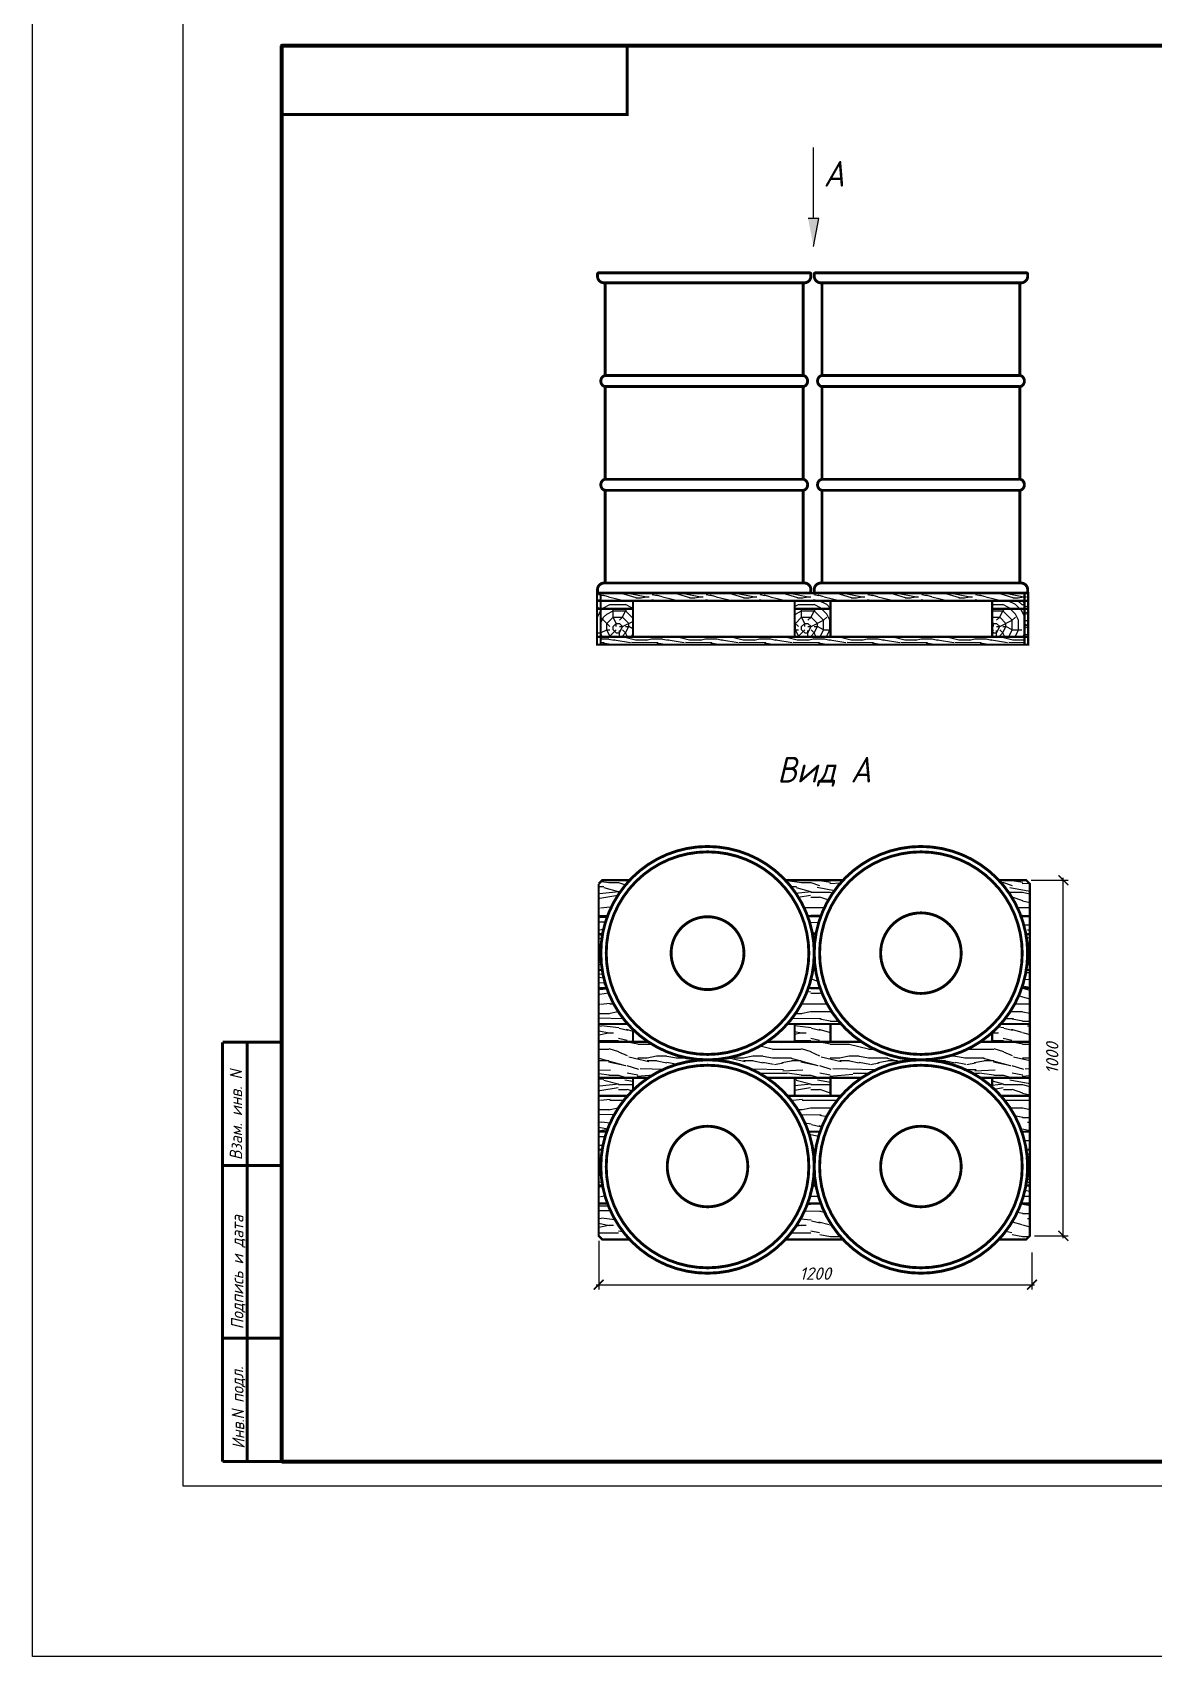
# Model space of a CAD drawing. Header units: millimetres. Extents: x -300689 to 10556, y -104928 to 107291.
# Drawn here: x -20929.1 to -20701.9, y 27597 to 27926.1 of the extents above; entities that cross this region are included whole.
import ezdxf

# ---------------------------------------------------------------- set-up
doc = ezdxf.new("R2010")
doc.units = ezdxf.units.MM
doc.layers.add('линии', color=7, linetype='Continuous')
doc.layers.add('Рамка', color=220, linetype='Continuous')
doc.layers.add('толстая', color=7, linetype='Continuous', lineweight=60)
doc.styles.add('Ариал узк.', font='arial.ttf', dxfattribs={"width": 0.75, "height": 5})
doc.styles.add('стиль2', font='isocpeur.ttf', dxfattribs={"oblique": 15, "height": 2.5})
doc.styles.add('чертежный', font='isocpeui.ttf', dxfattribs={"width": 0.9})
doc.dimstyles.new('1-1', dxfattribs={"dimscale": 0, "dimtxt": 2.7, "dimasz": 2, "dimexe": 1, "dimexo": 1, "dimgap": 1, "dimtad": 1, "dimdec": 0, "dimzin": 0, "dimdsep": 46, "dimtxsty": 'Ариал узк.', "dimblk1": 'ARCHTICK', "dimblk2": 'ARCHTICK', "dimsah": 1, "dimcen": 3, "dimdle": 0.5, "dimclrd": 256, "dimclre": 256, "dimclrt": 256, "dimadec": 0, "dimazin": 0, "dimtfac": 1, "dimtdec": 0, "dimtofl": 0, "dimtmove": 1, "dimatfit": 3, "dimldrblk": 'DOTSMALL', "dimfxl": 0, "dimtolj": 1, "dimtzin": 0, "dimarcsym": 0})
pattern_1 = [(0, (7.753, 8.518), (0, 10.92), [2.184, -8.736]), (8.9726, (7.8624, 2.6208), (65.520000321, 10.919974071), [2.1005057, -207.9498767]), (5.7105, (7.7532, 3.276), (98.280001898, 10.91984174), [2.194898, -107.549726]), (344.5779, (7.7532, 6.552), (120.1199947524, -32.75986174), [3.2850854, -325.223557]), (353.6599, (7.9716, 10.1556), (10.92000345, 2.231e-05), [1.9776994, -96.907094]), (345.0686, (8.2992, 3.9312), (43.679999908, -10.919982194), [1.6952426, -167.8287374]), (348.6901, (4.4772, 10.2648), (10.92000318, 4.05e-06), [4.4545082, -51.2267792]), (5.7105, (7.8624, 1.638), (98.280001898, 10.91984174), [1.097449, -108.647175]), (0, (7.753, 6.224), (0, 10.92), [1.092, -9.828]), (0, (5.569, 7.535), (0, 10.92), [3.276, -7.644]), (11.3099, (7.7532, 9.1728), (43.6799975, 10.919972), [1.1136216, -54.567666]), (2.7263, (6.6612, 5.1324), (218.400003221, 10.9199565136), [2.295799, -227.2840534]), (352.4054, (7.2072, 4.8048), (87.359998449, -10.919931024), [1.652491, -163.5970736]), (0, (6.661, 0.655), (0, 10.92), [2.184, -8.736]), (358.8309, (5.5692, 0.1092), (10.920002001, 8.3867e-06), [5.351914, -529.839492]), (0, (5.569, 8.299), (0, 10.92), [1.092, -9.828]), (0, (6.661, 9.173), (0, 10.92), [1.092, -9.828]), (0, (1.747, 10.156), (0, 10.92), [1.638, -9.282]), (350.5377, (4.6956, 10.7016), (10.92000084, 4.23e-06), [3.321187, -63.102574]), (0, (1.201, 10.702), (0, 10.92), [2.184, -8.736]), (0, (0, 0.874), (0, 10.92), [1.2012, -9.7188]), (0, (5.569, 1.42), (0, 10.92), [1.092, -9.828]), (0, (0, 1.747), (0, 10.92), [2.2932, -8.6268]), (5.4403, (5.5692, 2.4024), (109.1999967366, 10.9199430366), [2.303574, -228.0540662]), (0, (5.678, 3.276), (0, 10.92), [2.0748, -8.8452]), (0, (0, 3.494), (0, 10.92), [1.2012, -9.7188]), (358.8309, (1.3104, 5.2416), (10.920002001, 8.3867e-06), [5.351914, -529.839492]), (0, (2.293, 6.224), (0, 10.92), [1.092, -9.828]), (0, (1.201, 6.552), (0, 10.92), [1.092, -9.828]), (0, (5.569, 6.552), (0, 10.92), [2.184, -8.736]), (0, (3.385, 6.77), (0, 10.92), [1.092, -9.828]), (0, (1.201, 8.081), (0, 10.92), [2.184, -8.736]), (19.6538, (4.1496, 3.4944), (120.120002753, 43.679940756), [1.623378, -160.7140735]), (11.3099, (2.2932, 6.552), (43.6799975, 10.919972), [1.1136216, -54.567666]), (11.3099, (6.6612, 6.006), (43.6799975, 10.919972), [1.1136216, -54.567666]), (5.7105, (3.3852, 10.1556), (98.280001898, 10.91984174), [1.097449, -108.647175]), (349.6952, (0, 10.92), (65.519999749, -10.919942087), [1.2208888, -120.8684022]), (348.6901, (1.2012, 0.8736), (10.92000318, 4.05e-06), [1.1136216, -54.567666]), (90, (2.293, 0.655), (-10.92, 7e-16), [0, -10.92]), (346.6076, (0, 6.7704), (185.640002457, -43.6796673), [2.3573004, -233.3730017]), (11.3099, (6.6612, 8.2992), (43.6799975, 10.919972), [1.1136216, -54.567666]), (10.3048, (6.6612, 1.4196), (54.599997685, 10.919956804), [1.2208888, -120.8684022]), (348.6901, (3.3852, 6.2244), (10.92000318, 4.05e-06), [1.1136216, -54.567666]), (348.6901, (4.4772, 6.7704), (10.92000318, 4.05e-06), [1.1136216, -54.567666]), (341.5651, (0, 5.6784), (10.91999772, 1.276e-05), [1.3812817, -33.150783]), (345.9638, (1.2012, 9.3912), (10.9199957, 1.358e-05), [4.502436, -40.5218705]), (343.3008, (3.3852, 10.1556), (76.439999538, -21.839931554), [3.4202423, -110.5878774]), (0, (3.385, 10.702), (0, 10.92), [1.3104, -9.6096]), (345.9638, (2.2932, 1.7472), (10.9199957, 1.358e-05), [4.502436, -40.5218705]), (345.9638, (1.2012, 2.5116), (10.9199957, 1.358e-05), [4.502436, -40.5218705]), (345.9638, (1.2012, 3.4944), (10.9199957, 1.358e-05), [4.502436, -40.5218705]), (349.6952, (0, 8.2992), (65.519999749, -10.919942087), [1.2208888, -120.8684022]), (345.9638, (3.3852, 8.0808), (10.9199957, 1.358e-05), [2.2512126, -42.773094]), (349.6952, (0, 4.8048), (65.519999749, -10.919942087), [1.2208888, -120.8684022]), (357.6141, (5.6784, 4.0404), (10.9199994095, 1.33924e-05), [2.6230714, -259.6843158]), (349.6952, (4.4772, 6.006), (65.519999749, -10.919942087), [1.2208888, -120.8684022]), (12.5288, (5.6784, 5.7876), (43.680005225, 10.919992397), [1.0067694, -99.670651]), (349.5626, (0, 4.2588), (120.1199965326, -21.8398399513), [4.2194225, -417.7222686]), (351.8699, (4.1496, 3.4944), (10.91999411, -2.64e-06), [1.5443173, -75.6717343]), (4.7636, (1.2012, 4.5864), (120.119999452, 10.91990663), [2.6298854, -128.864321]), (0, (3.822, 4.805), (0, 10.92), [3.3852, -7.5348]), (344.7449, (0, 9.7188), (43.679996857, -10.91998167), [1.2450766, -123.262077]), (350.5377, (2.2932, 0.6552), (10.92000084, 4.23e-06), [3.321187, -63.102574]), (340.0169, (0, 2.9484), (32.759998694, -10.919992622), [1.2781532, -126.53716]), (0, (8.845, 9.391), (0, 10.92), [0.546, -10.374]), (0, (8.845, 4.586), (0, 10.92), [1.092, -9.828]), (11.3099, (8.8452, 0.6552), (43.6799975, 10.919972), [1.1136216, -54.567666]), (0, (8.954, 1.747), (0, 10.92), [1.9656, -8.9544]), (343.3008, (8.8452, 7.5348), (76.439999538, -21.839931554), [1.1400808, -112.868039]), (348.0207, (8.9544, 5.2416), (207.479995755, -43.6919869717), [2.0093564, -366.3730325]), (90, (8.845, 0.655), (-10.92, 7e-16), [0, -10.92]), (0, (9.937, 0.874), (0, 10.92), [0.9828, -9.9372]), (0, (9.937, 2.948), (0, 10.92), [0.9828, -9.9372]), (0, (9.937, 3.494), (0, 10.92), [0.9828, -9.9372]), (336.0376, (9.9372, 7.2072), (76.4400003, -32.759854237), [1.0755, -106.473953]), (348.5163, (9.9372, 8.5176), (54.59999982385, -10.921697739), [1.002871, -712.153533]), (341.5651, (9.9372, 4.5864), (10.91999772, 1.276e-05), [1.0359586, -33.4960954]), (347.4712, (9.9372, 9.9372), (54.6000035, -10.919995665), [1.0067694, -99.670651])]

# ---------------------------------------------------------------- blocks, each defined once
blk = doc.blocks.new('лист')
for p, q in [((0, 0), (0, 297)), ((0, 297), (420, 297)), ((420, 297), (420, 0)), ((420, 0), (0, 0))]:
    blk.add_line(p, q)
at = {"const_width": 0.8}
for points in [[(20, 292), (20, 5)], [(20, 292), (415, 292)], [(415, 5), (415, 292)], [(20, 5), (415, 5)]]:
    blk.add_lwpolyline(points, dxfattribs=at)
blk = doc.blocks.new('Поддон1')
at = {"layer": 'линии', "linetype": 'ByBlock', "ltscale": 0.25, "const_width": 6}
for points in [[(-25421.4, 26316.1), (-24221.4, 26316.1), (-24221.4, 26294.1), (-25421.4, 26294.1), (-25421.4, 26316.1)], [(-25411.4, 26316.1), (-25411.4, 26172.1)], [(-24231.4, 26316.1), (-24231.4, 26172.1)], [(-25421.4, 26272.1), (-25421.4, 26294.1), (-25321.4, 26294.1), (-25321.4, 26272.1), (-25421.4, 26272.1)], [(-25421.4, 26272.1), (-25321.4, 26272.1), (-25321.4, 26194.1), (-25421.4, 26194.1), (-25421.4, 26272.1)], [(-24871.4, 26272.1), (-24871.4, 26294.1), (-24771.4, 26294.1), (-24771.4, 26272.1), (-24871.4, 26272.1)], [(-24871.4, 26272.1), (-24771.4, 26272.1), (-24771.4, 26194.1), (-24871.4, 26194.1), (-24871.4, 26272.1)], [(-24321.4, 26272.1), (-24321.4, 26294.1), (-24221.4, 26294.1), (-24221.4, 26272.1), (-24321.4, 26272.1)], [(-24321.4, 26272.1), (-24221.4, 26272.1), (-24221.4, 26194.1), (-24321.4, 26194.1), (-24321.4, 26272.1)], [(-25421.4, 26194.1), (-24221.4, 26194.1), (-24221.4, 26172.1), (-25421.4, 26172.1), (-25421.4, 26194.1)]]:
    blk.add_lwpolyline(points, dxfattribs=at)
blk = doc.blocks.new('Бочка')
at = {"linetype": 'Continuous'}
for p, q in [((-22630.1, 28624.8), (-22563.2, 28624.8)), ((-22614.8, 28597.1), (-22611.7, 28597.1))]:
    blk.add_line(p, q, dxfattribs=at)
at = {"linetype": 'Continuous', "const_width": 7.97}
for points in [[(-22633.2, 28621.7, -0.414403), (-22630.1, 28624.8, 2.910322)], [(-22039.2, 28621.7), (-22039.2, 28615.5, -0.414025), (-22057.6, 28597.1), (-22614.8, 28597.1, -0.414025), (-22633.2, 28615.5), (-22633.2, 28621.7)], [(-22039.2, 28621.7, 0.414403), (-22042.3, 28624.8, -2.910322)], [(-22039.2, 27736.8), (-22039.2, 27743, 0.414025), (-22057.6, 27761.4), (-22614.8, 27761.4, 0.414025), (-22633.2, 27743), (-22633.2, 27736.8)], [(-22633.2, 27736.8, 0.414403), (-22630.1, 27733.7, -2.910322)], [(-22039.2, 27736.8, -0.414403), (-22042.3, 27733.7, 2.910322)]]:
    blk.add_lwpolyline(points, format="xyb", dxfattribs=at)
for points in [[(-22630.1, 28624.8), (-22042.3, 28624.8)], [(-22611.7, 28597.1), (-22611.7, 28339)], [(-22060.7, 28597.1), (-22060.7, 28339)], [(-22611.7, 28308.4), (-22611.7, 28050.2)], [(-22060.7, 28308.4), (-22060.7, 28050.2)], [(-22611.7, 28019.5), (-22611.7, 27761.4)], [(-22060.7, 28019.5), (-22060.7, 27761.4)], [(-22630.1, 27733.7), (-22042.3, 27733.7)]]:
    blk.add_lwpolyline(points, dxfattribs=at)
for points in [[(-22061.9, 28339), (-22610.5, 28339, 0.199964), (-22619.2, 28335.4, 0.411847), (-22619.2, 28311.9, 0.199964), (-22610.5, 28308.3), (-22061.9, 28308.3, 0.199964), (-22053.2, 28311.9, 0.411847), (-22053.2, 28335.4, 0.199964), (-22061.9, 28339)], [(-22061.9, 28050.2), (-22610.5, 28050.2, 0.199964), (-22619.2, 28046.6, 0.411847), (-22619.2, 28023.1, 0.199964), (-22610.5, 28019.5), (-22061.9, 28019.5, 0.199964), (-22053.2, 28023.1, 0.411847), (-22053.2, 28046.6, 0.199964), (-22061.9, 28050.2)]]:
    blk.add_lwpolyline(points, format="xyb", close=True, dxfattribs=at)
blk = doc.blocks.new('_ARCHTICK')
at = {"color": 0, "linetype": 'ByBlock', "ltscale": 10, "const_width": 0.15}
blk.add_lwpolyline([(-0.5, -0.5), (0.5, 0.5)], dxfattribs=at)
blk = doc.blocks.new('*D135')
at = {"layer": 'Defpoints', "color": 0, "linetype": 'ByBlock', "ltscale": 0.25}
for p in [(-20814.33, 27682.22), (-20726.52, 27679.86), (-20726.52, 27672.32)]:
    blk.add_point(p, dxfattribs=at)
at = {"layer": 'линии', "linetype": 'ByBlock', "lineweight": -2, "ltscale": 0.25}
for p, q in [((-20814.33, 27681.22), (-20814.33, 27671.32)), ((-20726.52, 27678.86), (-20726.52, 27671.32)), ((-20814.83, 27672.32), (-20726.02, 27672.32))]:
    blk.add_line(p, q, dxfattribs=at)
at = {"layer": 'линии', "linetype": 'ByBlock', "lineweight": -2, "ltscale": 0.25, "xscale": 2, "yscale": 2, "zscale": 2, "rotation": 180}
blk.add_blockref('_ARCHTICK', (-20814.33, 27672.32), dxfattribs=at)
at = {"layer": 'линии', "linetype": 'ByBlock', "lineweight": -2, "ltscale": 0.25, "xscale": 2, "yscale": 2, "zscale": 2}
blk.add_blockref('_ARCHTICK', (-20726.52, 27672.32), dxfattribs=at)
at = {"layer": 'линии', "linetype": 'ByBlock', "ltscale": 0.25, "insert": (-20770.43, 27674.57), "char_height": 2.5, "attachment_point": 5, "style": 'стиль2'}
blk.add_mtext('\\A1;1200', dxfattribs=at)
blk = doc.blocks.new('_DotSmall')
at = {"color": 0, "linetype": 'ByBlock', "const_width": 0.5}
blk.add_lwpolyline([(-0.0625, 0, 1), (0.0625, 0, 1)], format="xyb", close=True, dxfattribs=at)
blk = doc.blocks.new('*D136')
at = {"layer": 'Defpoints', "color": 0, "linetype": 'ByBlock', "ltscale": 0.25}
for p in [(-20727.7, 27754.29), (-20720.17, 27754.29), (-20727.04, 27682.22)]:
    blk.add_point(p, dxfattribs=at)
at = {"layer": 'линии', "linetype": 'ByBlock', "lineweight": -2, "ltscale": 0.25}
for p, q in [((-20726.7, 27754.29), (-20719.17, 27754.29)), ((-20720.17, 27681.72), (-20720.17, 27754.79)), ((-20726.04, 27682.22), (-20719.17, 27682.22))]:
    blk.add_line(p, q, dxfattribs=at)
at = {"layer": 'линии', "linetype": 'ByBlock', "lineweight": -2, "ltscale": 0.25, "xscale": 2, "yscale": 2, "zscale": 2}
for p, rotation in [((-20720.17, 27754.29), 90), ((-20720.17, 27682.22), 270)]:
    blk.add_blockref('_ARCHTICK', p, dxfattribs=dict(at, rotation=rotation))
at = {"layer": 'линии', "linetype": 'ByBlock', "ltscale": 0.25, "insert": (-20722.42, 27718.25), "char_height": 2.5, "attachment_point": 5, "rotation": 90, "style": 'стиль2'}
blk.add_mtext('\\A1;1000', dxfattribs=at)

msp = doc.modelspace()

# ---------------------------------------------------------------- hatches: boundary and pattern name
at = {"layer": 'линии', "linetype": 'ByBlock', "ltscale": 0.25}
msp.add_hatch(color=256, dxfattribs=at).paths.add_polyline_path([(-20771.8922, 27888.4001), (-20769.7048, 27888.4001), (-20770.7985, 27882.6984)])
h = msp.add_hatch(dxfattribs=at)
h.set_pattern_fill('WOOD_01', color=256, scale=10.92, style=0, pattern_type=2)
h.set_pattern_definition(pattern_1)
h.paths.add_polyline_path([(-20813.9343, 27810.9149), (-20814.6623, 27810.9149), (-20814.6623, 27809.3133), (-20813.9343, 27809.3133)])
h.paths.add_polyline_path([(-20813.9343, 27812.5165), (-20814.3424, 27812.5165), (-20814.6623, 27812.5165), (-20814.6623, 27810.9149), (-20813.9343, 27810.9149)])
h.paths.add_polyline_path([(-20727.3023, 27812.5165), (-20728.0303, 27812.5165), (-20728.0303, 27810.9149), (-20727.3023, 27810.9149)])
h.paths.add_polyline_path([(-20727.3023, 27810.9149), (-20728.0303, 27810.9149), (-20728.0303, 27809.3133), (-20727.3023, 27809.3133)])
h.paths.add_polyline_path([(-20727.3023, 27809.3133), (-20728.0303, 27809.3133), (-20728.0303, 27803.6349), (-20727.3023, 27803.6349)])
h.paths.add_polyline_path([(-20728.0303, 27810.9149), (-20728.0303, 27812.5165), (-20813.9343, 27812.5165), (-20813.9343, 27810.9149)])
h = msp.add_hatch(dxfattribs=at)
h.set_pattern_fill('TRONCO', color=256, scale=12.74, style=0, pattern_type=2)
h.set_pattern_definition([(0, (4.459, 0), (12.74, 12.74), [3.822, -8.918]), (0, (4.459, 0.637), (12.74, 12.74), [3.822, -8.918]), (0, (5.096, 1.911), (12.74, 12.74), [2.548, -10.192]), (0, (5.733, 3.185), (12.74, 12.74), [1.911, -10.829]), (0, (5.733, 4.459), (12.74, 12.74), [1.274, -11.466]), (0, (2.548, 5.733), (12.74, 12.74), [0.637, -3.185, 0.637, -8.281]), (0, (4.459, 6.37), (12.74, 12.74), [0.637, -5.096, 1.911, -5.096]), (0, (7.007, 7.007), (12.74, 12.74), [0.637, -0.637, 0.637, -10.829]), (0, (6.37, 7.644), (12.74, 12.74), [0.637, -12.103]), (0, (5.733, 8.918), (12.74, 12.74), [1.911, -10.829]), (0, (5.733, 10.192), (12.74, 12.74), [2.548, -10.192]), (0, (5.096, 11.466), (12.74, 12.74), [3.185, -3.822, 0.637, -5.096]), (90, (0, 3.822), (-12.74, 12.74), [0.637, -1.274, 3.185, -7.644]), (90, (0.637, 5.096), (-12.74, 12.74), [0.637, -0.637, 1.911, -9.555]), (90, (1.274, 10.192), (-12.74, 12.74), [1.274, -11.466]), (90, (1.911, 5.096), (-12.74, 12.74), [2.548, -3.822, 0.637, -5.733]), (90, (2.548, 12.103), (-12.74, 12.74), [0.637, -12.103]), (90, (3.185, 5.733), (-12.74, 12.74), [1.911, -10.829]), (90, (4.459, 6.37), (-12.74, 12.74), [1.274, -11.466]), (90, (5.733, 6.37), (-12.74, 12.74), [0.637, -1.911, 1.911, -8.281]), (90, (6.37, 7.007), (-12.74, 12.74), [0.637, -12.103]), (90, (7.007, 4.459), (-12.74, 12.74), [1.7836, -10.9564]), (90, (7.644, 1.911), (-12.74, 12.74), [1.274, -11.466]), (90, (8.918, 7.007), (-12.74, 12.74), [0.637, -12.103]), (90, (10.192, 6.37), (-12.74, 12.74), [1.911, -10.829]), (90, (11.466, 6.37), (-12.74, 12.74), [1.911, -10.829]), (45, (9.555, 1.274), (1e-15, 12.74), [0.9008454, -0.9008454, 0.9008454, -15.3145446]), (45, (7.007, 4.459), (1e-15, 12.74), [1.801691, -16.21539]), (45, (1.911, 10.829), (1e-15, 12.74), [1.801691, -16.21539]), (45, (4.459, 7.644), (1e-15, 12.74), [1.801691, -16.21539]), (45, (5.096, 5.096), (1e-15, 12.74), [1.801691, -16.21539]), (45, (8.918, 2.548), (1e-15, 12.74), [1.801691, -16.21539]), (45, (7.644, 3.185), (1e-15, 12.74), [2.7025617, -15.314519]), (45, (3.822, 8.918), (1e-15, 12.74), [0.9008454, -17.1162354]), (45, (3.185, 10.192), (1e-15, 12.74), [0.9008454, -17.1162354]), (45, (8.281, 10.192), (1e-15, 12.74), [0.9008454, -17.1162354]), (45, (3.185, 3.822), (1e-15, 12.74), [0.9008454, -17.1162354]), (45, (10.192, 8.281), (1e-15, 12.74), [0.9008454, -17.1162354]), (45, (5.733, 7.007), (1e-15, 12.74), [0.9008454, -17.1162354]), (45, (7.007, 8.281), (1e-15, 12.74), [0.9008454, -17.1162354]), (135, (6.37, 5.733), (-12.74, 1e-15), [0.9008454, -0.9008454, 2.7025617, -13.5128283]), (135, (8.281, 5.733), (-12.74, 1e-15), [0.9008454, -17.1162354]), (135, (8.281, 1.274), (-12.74, 1e-15), [0.9008454, -17.1162354]), (135, (5.733, 4.459), (-12.74, 1e-15), [0.9008454, -17.1162354]), (135, (7.644, 7.007), (-12.74, 1e-15), [0.9008454, -17.1162354]), (135, (4.459, 3.822), (-12.74, 1e-15), [0.9008454, -17.1162354]), (135, (9.555, 3.822), (-12.74, 1e-15), [0.9008454, -17.1162354]), (135, (0.637, 0), (-12.74, 1e-15), [0.9008454, -17.1162354]), (135, (1.274, 0.637), (-12.74, 1e-15), [1.801691, -16.21539]), (135, (1.911, 1.274), (-12.74, 1e-15), [1.801691, -16.21539]), (135, (3.185, 1.274), (-12.74, 1e-15), [1.801691, -16.21539]), (135, (3.822, 2.548), (-12.74, 1e-15), [1.801691, -16.21539]), (135, (8.918, 7.644), (-12.74, 1e-15), [1.801691, -16.21539]), (135, (11.466, 1.274), (-12.74, 1e-15), [1.801691, -16.21539]), (135, (12.103, 11.466), (-12.74, 1e-15), [1.801691, -16.21539]), (135, (12.103, 10.192), (-12.74, 1e-15), [1.801691, -16.21539]), (135, (10.829, 9.555), (-12.74, 1e-15), [1.801691, -16.21539]), (135, (1.911, 9.555), (-12.74, 1e-15), [2.7025617, -15.314519]), (135, (10.192, 8.281), (-12.74, 1e-15), [2.7025617, -15.314519]), (26.565051, (3.185, 12.103), (12.74, 5e-09), [1.424332, -27.063174]), (26.565051, (3.185, 5.733), (12.74, 5e-09), [1.424332, -27.063174]), (26.565051, (4.459, 9.555), (12.74, 5e-09), [1.424332, -27.063174]), (26.565051, (8.281, 0.637), (12.74, 5e-09), [1.424332, -27.063174]), (26.565051, (7.644, 1.911), (12.74, 5e-09), [1.424332, -27.063174]), (26.565051, (3.822, 4.459), (12.74, 5e-09), [1.424332, -27.063174]), (26.565051, (3.822, 10.829), (12.74, 5e-09), [1.424332, -27.063174]), (26.565051, (7.644, 7.007), (12.74, 5e-09), [2.848664, -25.638842]), (63.434949, (7.644, 8.918), (6e-10, 12.74), [1.424332, -27.063174]), (63.434949, (9.555, 5.096), (6e-10, 12.74), [1.424332, -27.063174]), (63.434949, (3.185, 7.644), (6e-10, 12.74), [1.424332, -27.063174]), (63.434949, (0.637, 8.281), (6e-10, 12.74), [1.424332, -27.063174]), (63.434949, (8.281, 5.733), (6e-10, 12.74), [1.424332, -27.063174]), (63.434949, (7.007, 5.733), (6e-10, 12.74), [1.424332, -27.063174]), (63.434949, (1.911, 7.644), (6e-10, 12.74), [2.848664, -25.638842]), (63.434949, (11.466, 3.185), (6e-10, 12.74), [2.848664, -25.638842]), (63.434949, (10.192, 3.822), (6e-10, 12.74), [2.848664, -25.638842]), (116.565051, (0, 1.911), (-5e-09, 12.74), [1.424332, -27.063174]), (116.565051, (0, 8.918), (-5e-09, 12.74), [1.424332, -27.063174]), (116.565051, (2.548, 0), (-5e-09, 12.74), [1.424332, -27.063174]), (116.565051, (1.274, 11.466), (-5e-09, 12.74), [1.424332, -27.063174]), (116.565051, (2.548, 3.822), (-5e-09, 12.74), [1.424332, -27.063174]), (116.565051, (5.096, 5.096), (-5e-09, 12.74), [1.424332, -27.063174]), (116.565051, (6.37, 7.644), (-5e-09, 12.74), [1.424332, -27.063174]), (116.565051, (0.637, 2.548), (4.1e-06, 12.74000205), [1.424332, -27.063174]), (116.565051, (3.822, 4.459), (-5e-09, 12.74), [1.424332, -27.063174]), (116.565051, (7.644, 3.185), (-5e-09, 12.74), [1.424332, -27.063174]), (116.565051, (8.918, 4.459), (-5e-09, 12.74), [1.424332, -27.063174]), (116.565051, (11.466, 8.281), (-5e-09, 12.74), [1.424332, -27.063174]), (116.565051, (1.911, 12.103), (-5e-09, 12.74), [1.424332, -27.063174]), (116.565051, (0, 11.466), (-5e-09, 12.74), [2.848664, -25.638842]), (116.565051, (1.911, 2.548), (-5e-09, 12.74), [2.848664, -25.638842]), (153.434949, (0, 0.637), (-12.74, 6e-10), [1.424332, -27.063174]), (153.434949, (10.829, 0), (-12.74, 6e-10), [1.424332, -27.063174]), (153.434949, (10.192, 6.37), (-12.74, 6e-10), [1.424332, -27.063174]), (153.434949, (5.096, 1.911), (-12.74, 6e-10), [1.424332, -27.063174]), (153.434949, (4.459, 0.637), (-12.74, 6e-10), [1.424332, -27.063174]), (153.434949, (5.733, 3.185), (-12.74, 6e-10), [1.424332, -27.063174]), (153.434949, (9.555, 10.829), (-12.74, 6e-10), [1.424332, -27.063174]), (153.434949, (10.829, 11.466), (-12.74, 6e-10), [2.848664, -25.638842])])
h.paths.add_polyline_path([(-20767.3423, 27809.3133), (-20774.6223, 27809.3133), (-20774.6223, 27803.6349), (-20767.3423, 27803.6349)])
h.paths.add_polyline_path([(-20767.3423, 27810.9149), (-20774.6223, 27810.9149), (-20774.6223, 27809.3133), (-20767.3423, 27809.3133)])
h.paths.add_polyline_path([(-20728.0303, 27810.9149), (-20734.5823, 27810.9149), (-20734.5823, 27809.3133), (-20728.0303, 27809.3133)])
h.paths.add_polyline_path([(-20813.9343, 27809.3133), (-20813.9343, 27803.6349), (-20807.3823, 27803.6349), (-20807.3823, 27809.3133)])
h.paths.add_polyline_path([(-20814.6623, 27803.6349), (-20813.9343, 27803.6349), (-20813.9343, 27809.3133), (-20814.6623, 27809.3133)])
h.paths.add_polyline_path([(-20807.3823, 27809.3133), (-20807.3823, 27810.9149), (-20813.9343, 27810.9149), (-20813.9343, 27809.3133)])
h.paths.add_polyline_path([(-20728.0303, 27809.3133), (-20734.5823, 27809.3133), (-20734.5823, 27803.6349), (-20728.0303, 27803.6349)])
h = msp.add_hatch(dxfattribs=at)
h.set_pattern_fill('WOOD_01', color=256, scale=10.92, style=0, pattern_type=2)
h.set_pattern_definition(pattern_1)
h.paths.add_polyline_path([(-20728.0303, 27802.0333), (-20728.0303, 27803.6349), (-20813.9343, 27803.6349), (-20813.9343, 27802.0333)])
h = msp.add_hatch(dxfattribs=at)
h.set_pattern_fill('WOOD_01', color=256, scale=19.5, style=0, pattern_type=2)
h.set_pattern_definition([(0, (6251.729, -8275.213), (0, 19.5), [3.9, -15.6]), (8.9726, (6251.9235, -8285.743), (117.000000573, 19.4999537), [3.750903, -371.3390655]), (5.7105, (6251.7285, -8284.573), (175.50000339, 19.49971739), [3.919461, -192.053082]), (344.5779, (6251.7285, -8278.72296), (214.499990629, -58.499753107), [5.866224, -580.7563515]), (353.6599, (6252.1185, -8272.288), (19.50000616, 3.984e-05), [3.531606, -173.048382]), (345.0686, (6252.7035, -8283.403), (77.999999836, -19.499968203), [3.027219, -299.694174]), (348.6901, (6245.8785, -8272.093), (19.5000057, 7.23e-06), [7.954479, -91.4763915]), (5.7105, (6251.9235, -8287.498), (175.50000339, 19.49971739), [1.9597305, -194.0128125]), (0, (6251.729, -8279.308), (0, 19.5), [1.95, -17.55]), (0, (6247.829, -8276.968), (0, 19.5), [5.85, -13.65]), (11.3099, (6251.7285, -8274.043), (77.99999555, 19.49995), [1.98861, -97.4422605]), (2.7263, (6249.7785, -8281.258), (390.000005752, 19.499922346), [4.099641, -405.864381]), (352.4054, (6250.7535, -8281.843), (155.99999723, -19.49987683), [2.9508765, -292.1376315]), (0, (6249.779, -8289.253), (0, 19.5), [3.9, -15.6]), (358.8309, (6247.82853, -8290.22796), (19.500003573, 1.49763e-05), [9.556989, -946.14195]), (0, (6247.829, -8275.603), (0, 19.5), [1.95, -17.55]), (0, (6249.779, -8274.043), (0, 19.5), [1.95, -17.55]), (0, (6241.004, -8272.288), (0, 19.5), [2.925, -16.575]), (350.5377, (6246.2685, -8271.313), (19.5000015, 7.56e-06), [5.930691, -112.683168]), (0, (6240.029, -8271.313), (0, 19.5), [3.9, -15.6]), (0, (6237.884, -8288.863), (0, 19.5), [2.145, -17.355]), (0, (6247.829, -8287.888), (0, 19.5), [1.95, -17.55]), (0, (6237.884, -8287.303), (0, 19.5), [4.095, -15.405]), (5.4403, (6247.8285, -8286.133), (194.999994172, 19.49989828), [4.113525, -407.239404]), (0, (6248.024, -8284.573), (0, 19.5), [3.705, -15.795]), (0, (6237.884, -8284.183), (0, 19.5), [2.145, -17.355]), (358.8309, (6240.22353, -8281.06296), (19.500003573, 1.49763e-05), [9.556989, -946.14195]), (0, (6241.979, -8279.308), (0, 19.5), [1.95, -17.55]), (0, (6240.029, -8278.723), (0, 19.5), [1.95, -17.55]), (0, (6247.829, -8278.723), (0, 19.5), [3.9, -15.6]), (0, (6243.929, -8278.333), (0, 19.5), [1.95, -17.55]), (0, (6240.029, -8275.993), (0, 19.5), [3.9, -15.6]), (19.6538, (6245.2935, -8284.183), (214.500004916, 77.999894207), [2.8988895, -286.989417]), (11.3099, (6241.9785, -8278.723), (77.99999555, 19.49995), [1.98861, -97.4422605]), (11.3099, (6249.7785, -8279.698), (77.99999555, 19.49995), [1.98861, -97.4422605]), (5.7105, (6243.9285, -8272.288), (175.50000339, 19.49971739), [1.9597305, -194.0128125]), (349.6952, (6237.8835, -8270.923), (116.99999955, -19.499896585), [2.1801585, -215.8364325]), (348.6901, (6240.0285, -8288.863), (19.5000057, 7.23e-06), [1.98861, -97.4422605]), (90, (6241.979, -8289.253), (-19.5, 1e-15), [0, -19.5]), (346.6076, (6237.8835, -8278.333), (331.500004387, -77.999405893), [4.209465, -416.737503]), (11.3099, (6249.7785, -8275.603), (77.99999555, 19.49995), [1.98861, -97.4422605]), (10.3048, (6249.7785, -8287.888), (97.499995867, 19.499922865), [2.1801585, -215.8364325]), (348.6901, (6243.9285, -8279.308), (19.5000057, 7.23e-06), [1.98861, -97.4422605]), (348.6901, (6245.8785, -8278.333), (19.5000057, 7.23e-06), [1.98861, -97.4422605]), (341.5651, (6237.8835, -8280.283), (19.4999959, 2.28e-05), [2.4665745, -59.197827]), (345.9638, (6240.0285, -8273.653), (19.4999923, 2.425e-05), [8.0400645, -72.360483]), (343.3008, (6243.9285, -8272.288), (136.499999175, -38.999877775), [6.1075755, -197.4783525]), (0, (6243.929, -8271.313), (0, 19.5), [2.34, -17.16]), (345.9638, (6241.9785, -8287.303), (19.4999923, 2.425e-05), [8.0400645, -72.360483]), (345.9638, (6240.0285, -8285.938), (19.4999923, 2.425e-05), [8.0400645, -72.360483]), (345.9638, (6240.0285, -8284.183), (19.4999923, 2.425e-05), [8.0400645, -72.360483]), (349.6952, (6237.8835, -8275.603), (116.99999955, -19.499896585), [2.1801585, -215.8364325]), (345.9638, (6243.9285, -8275.993), (19.4999923, 2.425e-05), [4.0200225, -76.380525]), (349.6952, (6237.8835, -8281.843), (116.99999955, -19.499896585), [2.1801585, -215.8364325]), (357.6141, (6248.0235, -8283.20796), (19.499998946, 2.3915e-05), [4.684056, -463.7219925]), (349.6952, (6245.8785, -8279.698), (116.99999955, -19.499896585), [2.1801585, -215.8364325]), (12.5288, (6248.0235, -8280.088), (78.00000933, 19.49998642), [1.7978025, -177.9833055]), (349.5626, (6237.88353, -8282.81796), (214.499993808, -38.9997141987), [7.534683, -745.9326225]), (351.8699, (6245.2935, -8284.183), (19.49998949, -4.71e-06), [2.7577095, -135.128097]), (4.7636, (6240.0285, -8282.233), (214.49999902, 19.49983327), [4.696224, -230.114859]), (0, (6244.709, -8281.843), (0, 19.5), [6.045, -13.455]), (344.7449, (6237.8835, -8273.068), (77.999994387, -19.49996727), [2.223351, -220.110852]), (350.5377, (6241.9785, -8289.253), (19.5000015, 7.56e-06), [5.930691, -112.683168]), (340.0169, (6237.8835, -8285.158), (58.49999767, -19.499986826), [2.2824165, -225.959214]), (0, (6253.679, -8273.653), (0, 19.5), [0.975, -18.525]), (0, (6253.679, -8282.233), (0, 19.5), [1.95, -17.55]), (11.3099, (6253.6785, -8289.253), (77.99999555, 19.49995), [1.98861, -97.4422605]), (0, (6253.874, -8287.303), (0, 19.5), [3.51, -15.99]), (343.3008, (6253.6785, -8276.968), (136.499999175, -38.999877775), [2.0358585, -201.5500695]), (348.0207, (6253.87353, -8281.06296), (370.4999924195, -78.0214053066), [3.5881365, -654.237558]), (90, (6253.679, -8289.253), (-19.5, 1e-15), [0, -19.5]), (0, (6255.629, -8288.863), (0, 19.5), [1.755, -17.745]), (0, (6255.629, -8285.158), (0, 19.5), [1.755, -17.745]), (0, (6255.629, -8284.183), (0, 19.5), [1.755, -17.745]), (336.0376, (6255.6285, -8277.553), (136.500000535, -58.49973971), [1.9205355, -190.132059]), (348.5163, (6255.62853, -8275.21296), (97.4999996854, -19.5030316768), [1.790841, -1271.7027375]), (341.5651, (6255.6285, -8282.233), (19.4999959, 2.28e-05), [1.849926, -59.814456]), (347.4712, (6255.6285, -8272.678), (97.50000625, -19.49999226), [1.7978025, -177.9833055])])
h.paths.add_polyline_path([(-20726.9701, 27753.5617), (-20727.6981, 27754.2897), (-20733.2459, 27754.2897, -0.09992825), (-20728.7488, 27747.0097), (-20726.9701, 27747.0097)], flags=16)
h.paths.add_polyline_path([(-20764.8112, 27754.2897), (-20776.4891, 27754.2897, -0.09992825), (-20771.992, 27747.0097), (-20769.3083, 27747.0097, -0.09992825)])
h.paths.add_polyline_path([(-20808.0544, 27754.2897), (-20813.6021, 27754.2897), (-20814.3301, 27753.5617), (-20814.3301, 27747.0097), (-20812.5515, 27747.0097, -0.09992825)])
h.paths.add_polyline_path([(-20726.9701, 27753.5617), (-20727.6981, 27754.2897), (-20733.2459, 27754.2897, -0.09992825), (-20728.7488, 27747.0097), (-20726.9701, 27747.0097)], flags=17)
h.paths.add_polyline_path([(-20813.5463, 27743.3697), (-20814.3301, 27743.3697), (-20814.3301, 27736.0897), (-20813.6209, 27736.0897, -0.03975022), (-20813.8933, 27739.5113, -0.04488314)])
h.paths.add_polyline_path([(-20726.9701, 27743.3697), (-20727.754, 27743.3697, -0.04488314), (-20727.4069, 27739.5113, -0.03975022), (-20727.6794, 27736.0897), (-20726.9701, 27736.0897)])
h.paths.add_polyline_path([(-20726.9701, 27732.4497), (-20728.5926, 27732.4497, -0.09844521), (-20732.8479, 27725.1697), (-20726.9701, 27725.1697)])
h.paths.add_polyline_path([(-20769.4645, 27732.4497), (-20771.8358, 27732.4497, -0.09844521), (-20776.0911, 27725.1697), (-20765.2092, 27725.1697, -0.09844521)])
h.paths.add_polyline_path([(-20812.7077, 27732.4497), (-20814.3301, 27732.4497), (-20814.3301, 27725.1697), (-20808.4524, 27725.1697, -0.09844521)])
h.paths.add_polyline_path([(-20767.3423, 27725.1697), (-20774.6223, 27725.1697), (-20774.6223, 27721.5297), (-20767.3423, 27721.5297)])
h.paths.add_polyline_path([(-20807.3823, 27724.0463, -0.01794507), (-20808.4524, 27725.1697), (-20814.3301, 27725.1697), (-20814.3301, 27721.5297), (-20807.3823, 27721.5297)])
h.paths.add_polyline_path([(-20807.3823, 27714.2497), (-20814.3301, 27714.2497), (-20814.3301, 27710.6097), (-20808.4524, 27710.6097, -0.01794507), (-20807.3823, 27711.7331)])
h.paths.add_polyline_path([(-20804.2782, 27721.5297), (-20814.3301, 27721.5297), (-20814.3301, 27714.2497), (-20804.2782, 27714.2497, -0.14825309), (-20792.2717, 27717.8897, -0.14825309)])
h.paths.add_polyline_path([(-20767.3423, 27714.2497), (-20774.6223, 27714.2497), (-20774.6223, 27710.6097), (-20767.3423, 27710.6097)])
h.paths.add_polyline_path([(-20749.0285, 27717.8897, -0.14825309), (-20761.035, 27721.5297), (-20780.2653, 27721.5297, -0.14825309), (-20792.2717, 27717.8897, -0.14825309), (-20780.2653, 27714.2497), (-20761.035, 27714.2497, -0.14825309)])
h.paths.add_polyline_path([(-20726.9701, 27721.5297), (-20737.0221, 27721.5297, -0.14825309), (-20749.0285, 27717.8897, -0.14825309), (-20737.0221, 27714.2497), (-20726.9701, 27714.2497)])
h.paths.add_polyline_path([(-20769.3083, 27688.7697), (-20771.992, 27688.7697, -0.09992825), (-20776.4891, 27681.4897), (-20764.8112, 27681.4897, -0.09992825)])
h.paths.add_polyline_path([(-20770.3031, 27692.4097), (-20770.9972, 27692.4097, -0.04371444), (-20771.992, 27688.7697), (-20769.3083, 27688.7697, -0.04371444)])
h.paths.add_polyline_path([(-20769.4645, 27703.3297), (-20771.8358, 27703.3297, -0.04347389), (-20770.9226, 27699.6897), (-20770.3777, 27699.6897, -0.04347389)])
h.paths.add_polyline_path([(-20765.2092, 27710.6097), (-20776.0911, 27710.6097, -0.09844521), (-20771.8358, 27703.3297), (-20769.4645, 27703.3297, -0.09844521)])
h.paths.add_polyline_path([(-20808.4524, 27710.6097), (-20814.3301, 27710.6097), (-20814.3301, 27703.3297), (-20812.7077, 27703.3297, -0.09844521)])
h.paths.add_polyline_path([(-20812.7077, 27703.3297), (-20814.3301, 27703.3297), (-20814.3301, 27699.6897), (-20813.6209, 27699.6897, -0.04347389)])
h.paths.add_polyline_path([(-20813.6209, 27699.6897), (-20814.3301, 27699.6897), (-20814.3301, 27692.4097), (-20813.5463, 27692.4097, -0.04488314), (-20813.8933, 27696.2681, -0.03975022)])
h.paths.add_polyline_path([(-20813.5463, 27692.4097), (-20814.3301, 27692.4097), (-20814.3301, 27688.7697), (-20812.5515, 27688.7697, -0.04371444)])
h.paths.add_polyline_path([(-20812.5515, 27688.7697), (-20814.3301, 27688.7697), (-20814.3301, 27682.2177), (-20813.6021, 27681.4897), (-20808.0544, 27681.4897, -0.09992825)])
h.paths.add_polyline_path([(-20726.9701, 27688.7697), (-20728.7488, 27688.7697, -0.09992825), (-20733.2459, 27681.4897), (-20727.6981, 27681.4897), (-20726.9701, 27682.2177)])
h.paths.add_polyline_path([(-20726.9701, 27692.4097), (-20727.754, 27692.4097, -0.04371444), (-20728.7488, 27688.7697), (-20726.9701, 27688.7697)])
h.paths.add_polyline_path([(-20726.9701, 27699.6897), (-20727.6794, 27699.6897, -0.03975022), (-20727.4069, 27696.2681, -0.04488314), (-20727.754, 27692.4097), (-20726.9701, 27692.4097)])
h.paths.add_polyline_path([(-20726.9701, 27703.3297), (-20728.5926, 27703.3297, -0.04347389), (-20727.6794, 27699.6897), (-20726.9701, 27699.6897)])
h.paths.add_polyline_path([(-20726.9701, 27710.6097), (-20732.8479, 27710.6097, -0.09844521), (-20728.5926, 27703.3297), (-20726.9701, 27703.3297)])
h.paths.add_polyline_path([(-20726.9701, 27714.2497), (-20734.5823, 27714.2497), (-20734.5823, 27712.3553, -0.02847472), (-20732.8479, 27710.6097), (-20726.9701, 27710.6097)])
h.paths.add_polyline_path([(-20726.9701, 27725.1697), (-20732.8479, 27725.1697, -0.02847472), (-20734.5823, 27723.4241), (-20734.5823, 27721.5297), (-20726.9701, 27721.5297)])
h.paths.add_polyline_path([(-20726.9701, 27753.5617), (-20727.6981, 27754.2897), (-20733.2459, 27754.2897, -0.14427292), (-20727.754, 27743.3697), (-20726.9701, 27743.3697)])
h.paths.add_polyline_path([(-20726.9701, 27736.0897), (-20727.6794, 27736.0897, -0.04347389), (-20728.5926, 27732.4497), (-20726.9701, 27732.4497)])
h.paths.add_polyline_path([(-20769.3083, 27747.0097), (-20771.992, 27747.0097, -0.04371444), (-20770.9972, 27743.3697), (-20770.3031, 27743.3697, -0.04371444)])
h.paths.add_polyline_path([(-20770.3777, 27736.0897), (-20770.9226, 27736.0897, -0.04347389), (-20771.8358, 27732.4497), (-20769.4645, 27732.4497, -0.04347389)])
h.paths.add_polyline_path([(-20813.6209, 27736.0897), (-20814.3301, 27736.0897), (-20814.3301, 27732.4497), (-20812.7077, 27732.4497, -0.04347389)])
h.paths.add_polyline_path([(-20812.5515, 27747.0097), (-20814.3301, 27747.0097), (-20814.3301, 27743.3697), (-20813.5463, 27743.3697, -0.04371444)])

# ---------------------------------------------------------------- linework, layer by layer
at = {"lineweight": 25, "const_width": 0.6}
msp.add_lwpolyline([(-20878.5565, 27923.4581), (-20808.5565, 27923.4581), (-20808.5565, 27909.4581), (-20878.5565, 27909.4581), (-20878.5565, 27923.4581)], dxfattribs=at)
at = {"color": 7, "const_width": 0.6}
msp.add_lwpolyline([(-20890.5565, 27636.4581), (-20890.5565, 27721.4581)], dxfattribs=at)
at = {"layer": 'линии', "linetype": 'ByBlock', "ltscale": 0.25}
for p, q in [((-20770.7985, 27888.4001), (-20770.7985, 27902.7693)), ((-20769.7048, 27888.4001), (-20771.8922, 27888.4001)), ((-20770.7985, 27882.6984), (-20769.7048, 27888.4001))]:
    msp.add_line(p, q, dxfattribs=at)
at = {"layer": 'линии', "color": 1, "linetype": 'ByBlock', "ltscale": 0.25}
msp.add_lwpolyline([(-20929.0745, 28259.5996), (-20015.465, 28259.5996), (-20015.465, 27596.9592), (-20929.0745, 27596.9592)], close=True, dxfattribs=at)
at = {"layer": 'линии', "linetype": 'ByBlock', "ltscale": 0.25, "const_width": 0.5795}
for points in [[(-20813.8933, 27739.5113, 1), (-20770.6501, 27739.5113, 1), (-20813.8933, 27739.5113, 1)], [(-20770.6501, 27739.5113, 1), (-20727.4069, 27739.5113, 1), (-20770.6501, 27739.5113, 1)], [(-20812.8013, 27739.5113, 1), (-20771.7421, 27739.5113, 1), (-20812.8013, 27739.5113, 1)], [(-20769.5581, 27739.5113, 1), (-20728.4989, 27739.5113, 1), (-20769.5581, 27739.5113, 1)], [(-20749.0285, 27731.3478, 1), (-20749.0285, 27747.6747, 1), (-20749.0285, 27731.3478, -0.07886018)], [(-20792.2717, 27746.8931, -1), (-20792.2717, 27732.1294, -1), (-20792.2717, 27746.8931, -1)], [(-20813.8933, 27696.2681, 1), (-20770.6501, 27696.2681, 1), (-20813.8933, 27696.2681, 1)], [(-20770.6501, 27696.2681, 1), (-20727.4069, 27696.2681, 1), (-20770.6501, 27696.2681, 1)], [(-20812.8013, 27696.2681, 1), (-20771.7421, 27696.2681, 1), (-20812.8013, 27696.2681, 1)], [(-20769.5581, 27696.2681, 1), (-20728.4989, 27696.2681, 1), (-20769.5581, 27696.2681, 1)], [(-20792.2717, 27688.1046, 1), (-20792.2717, 27704.4315, 1), (-20792.2717, 27688.1046, -0.07886018)], [(-20749.0285, 27688.1046, 1), (-20749.0285, 27704.4315, 1), (-20749.0285, 27688.1046, -0.07886018)]]:
    msp.add_lwpolyline(points, format="xyb", dxfattribs=at)
at = {"layer": 'линии', "linetype": 'ByBlock', "ltscale": 0.25, "const_width": 0.4368}
for points in [[(-20814.3301, 27753.5617), (-20813.6021, 27754.2897), (-20808.0544, 27754.2897)], [(-20776.4891, 27754.2897), (-20764.8112, 27754.2897)], [(-20733.2459, 27754.2897), (-20727.6981, 27754.2897), (-20726.9701, 27753.5617), (-20726.9701, 27682.2177), (-20727.6981, 27681.4897), (-20733.2459, 27681.4897)], [(-20808.0544, 27681.4897), (-20813.6021, 27681.4897), (-20814.3301, 27682.2177), (-20814.3301, 27753.5617)], [(-20812.5515, 27747.0097), (-20814.3301, 27747.0097), (-20814.3301, 27753.5617)], [(-20726.9701, 27753.5617), (-20726.9701, 27747.0097), (-20728.7488, 27747.0097)], [(-20769.3083, 27747.0097), (-20771.992, 27747.0097)], [(-20814.3301, 27736.0897), (-20814.3301, 27743.3697), (-20813.5463, 27743.3697)], [(-20770.9972, 27743.3697), (-20770.3031, 27743.3697)], [(-20727.754, 27743.3697), (-20726.9701, 27743.3697), (-20726.9701, 27736.0897), (-20727.6794, 27736.0897)], [(-20813.6209, 27736.0897), (-20814.3301, 27736.0897)], [(-20770.3777, 27736.0897), (-20770.9226, 27736.0897)], [(-20814.3301, 27725.1697), (-20814.3301, 27732.4497), (-20812.7077, 27732.4497)], [(-20771.8358, 27732.4497), (-20769.4645, 27732.4497)], [(-20728.5926, 27732.4497), (-20726.9701, 27732.4497), (-20726.9701, 27725.1697), (-20732.8479, 27725.1697)], [(-20808.4524, 27725.1697), (-20814.3301, 27725.1697)], [(-20807.3823, 27724.0463), (-20807.3823, 27721.5297)], [(-20765.2092, 27725.1697), (-20776.0911, 27725.1697)], [(-20774.6223, 27725.1697), (-20774.6223, 27721.5297)], [(-20767.3423, 27725.1697), (-20767.3423, 27721.5297)], [(-20814.3301, 27714.2497), (-20814.3301, 27721.5297), (-20804.2782, 27721.5297)], [(-20780.2653, 27721.5297), (-20761.035, 27721.5297)], [(-20737.0221, 27721.5297), (-20726.9701, 27721.5297), (-20726.9701, 27714.2497), (-20737.0221, 27714.2497)], [(-20734.5823, 27723.4241), (-20734.5823, 27721.5297)], [(-20804.2782, 27714.2497), (-20814.3301, 27714.2497)], [(-20807.3823, 27714.2497), (-20807.3823, 27711.7331)], [(-20761.035, 27714.2497), (-20780.2653, 27714.2497)], [(-20774.6223, 27714.2497), (-20774.6223, 27710.6097)], [(-20767.3423, 27714.2497), (-20767.3423, 27710.6097)], [(-20734.5823, 27714.2497), (-20734.5823, 27712.3553)], [(-20814.3301, 27703.3297), (-20814.3301, 27710.6097), (-20808.4524, 27710.6097)], [(-20776.0911, 27710.6097), (-20765.2092, 27710.6097)], [(-20732.8479, 27710.6097), (-20726.9701, 27710.6097), (-20726.9701, 27703.3297), (-20728.5926, 27703.3297)], [(-20812.7077, 27703.3297), (-20814.3301, 27703.3297)], [(-20769.4645, 27703.3297), (-20771.8358, 27703.3297)], [(-20814.3301, 27699.6897), (-20813.6209, 27699.6897)], [(-20813.6209, 27699.6897), (-20814.3301, 27699.6897), (-20814.3301, 27692.4097)], [(-20814.3301, 27692.4097), (-20814.3301, 27699.6897), (-20813.6209, 27699.6897)], [(-20770.9226, 27699.6897), (-20770.3777, 27699.6897)], [(-20770.3777, 27699.6897), (-20770.9226, 27699.6897)], [(-20770.9226, 27699.6897), (-20770.3777, 27699.6897)], [(-20727.6794, 27699.6897), (-20726.9701, 27699.6897), (-20726.9701, 27692.4097), (-20727.754, 27692.4097)], [(-20727.6794, 27699.6897), (-20726.9701, 27699.6897), (-20726.9701, 27692.4097)], [(-20726.9701, 27692.4097), (-20726.9701, 27699.6897), (-20727.6794, 27699.6897)], [(-20813.5463, 27692.4097), (-20814.3301, 27692.4097)], [(-20770.3031, 27692.4097), (-20770.9972, 27692.4097)], [(-20814.3301, 27688.7697), (-20812.5515, 27688.7697)], [(-20812.5515, 27688.7697), (-20814.3301, 27688.7697), (-20814.3301, 27682.2177)], [(-20771.992, 27688.7697), (-20769.3083, 27688.7697)], [(-20769.3083, 27688.7697), (-20771.992, 27688.7697)], [(-20728.7488, 27688.7697), (-20726.9701, 27688.7697), (-20726.9701, 27682.2177)], [(-20726.9701, 27682.2177), (-20726.9701, 27688.7697), (-20728.7488, 27688.7697)], [(-20764.8112, 27681.4897), (-20776.4891, 27681.4897)]]:
    msp.add_lwpolyline(points, dxfattribs=at)
at = {"layer": 'Рамка', "color": 7, "const_width": 0.6}
for points in [[(-20890.5565, 27721.4581), (-20878.5565, 27721.4581)], [(-20885.5565, 27636.4581), (-20885.5565, 27721.4581)], [(-20890.5565, 27696.4581), (-20878.5565, 27696.4581)], [(-20890.5565, 27661.4581), (-20878.5565, 27661.4581)], [(-20890.5565, 27636.4581), (-20878.5565, 27636.4581)]]:
    msp.add_lwpolyline(points, dxfattribs=at)

# ---------------------------------------------------------------- block references
msp.add_blockref('лист', (-20898.5565, 27631.4581))
at = {"layer": 'линии', "linetype": 'ByBlock', "xscale": 0.0728000000008251, "yscale": 0.0728000000008251, "zscale": 0.0728000000008251}
for name, p in [('Бочка', (-19166.8693, 25793.5)), ('Бочка', (-19122.944, 25793.5)), ('Поддон1', (-18963.9833, 25896.7025))]:
    msp.add_blockref(name, p, dxfattribs=at)

# ---------------------------------------------------------------- texts
at = {"color": 7, "style": 'чертежный', "width": 0.9}
for s, rotation, p in [('Взам. инв. N', 90, (-20886.5854, 27697.5799)), ('Подпись и дата', 90, (-20886.3242, 27663.3)), ('Инв.N подл.', 91.109568, (-20886.0586, 27639.0825))]:
    msp.add_text(s, height=2.5, rotation=rotation, dxfattribs=at).set_placement(p)
at = {"layer": 'толстая', "lineweight": 25, "style": 'чертежный', "width": 0.9}
for s, p in [('А', (-20768.7338, 27894.8754)), ('Вид А', (-20778.1138, 27774.0891))]:
    msp.add_text(s, height=5.2, dxfattribs=at).set_placement(p)

# ---------------------------------------------------------------- dimensions: what is measured, and where the dimension line sits
at = {"layer": 'линии', "linetype": 'ByBlock', "ltscale": 0.25}
dim = msp.add_linear_dim(base=(-20720.1747, 27754.2897), p1=(-20727.0403, 27682.2177), p2=(-20727.6981, 27754.2897), angle=90, text='1000', dimstyle='1-1', override={"dimscale": 1, "dimtxsty": 'стиль2'}, dxfattribs=at)
dim.commit()
dim.dimension.update_dxf_attribs({"geometry": '*D136', "text_midpoint": (-20722.4247, 27718.2537)})
dim = msp.add_linear_dim(base=(-20726.5203, 27672.3218), p1=(-20814.3301, 27682.2177), p2=(-20726.5203, 27679.8566), text='1200', dimstyle='1-1', override={"dimscale": 1, "dimtxsty": 'стиль2'}, dxfattribs=at)
dim.commit()
dim.dimension.update_dxf_attribs({"geometry": '*D135', "text_midpoint": (-20770.4252, 27674.5718)})

doc.saveas('drawing.dxf')
